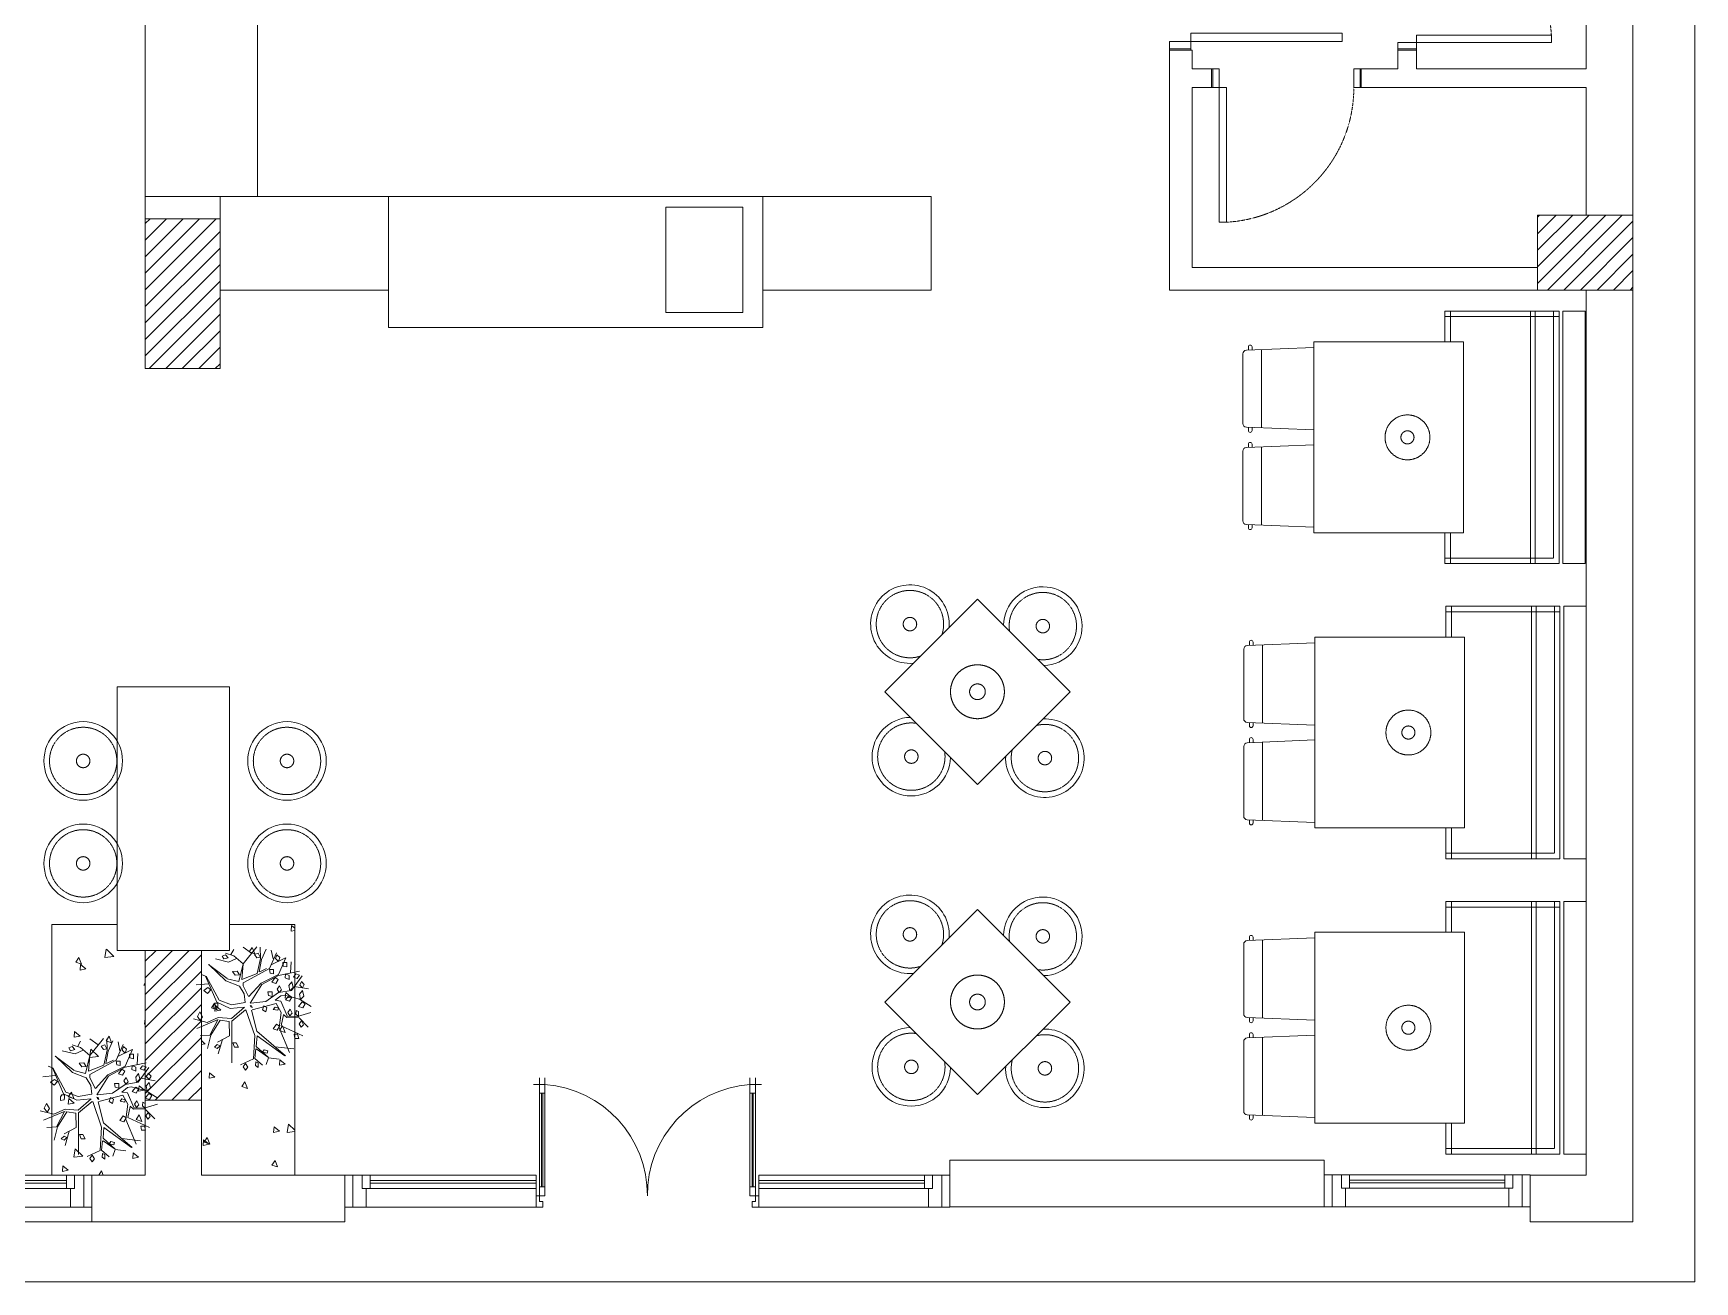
# Model space of a CAD drawing. Header units: metres. Extents: x 1587 to 89247, y -60 to 14723.
# Drawn here: x 47796 to 56675, y -60 to 6613 of the extents above; entities that cross this region are included whole.
import ezdxf

# ---------------------------------------------------------------- set-up
doc = ezdxf.new("R2010")
doc.units = ezdxf.units.M
doc.header["$LTSCALE"] = 10
for name, pattern in [('Hidden', [9.525, 6.35, -3.175]), ('HIDDEN4', [0.09375, 0.0625, -0.03125]), ('xp-KFCM inline base$0$DASH9', [0.1111, 0.0741, -0.037]), ('xp-KFCM inline base$0$HIDDEN', [0.375, 0.25, -0.125])]:
    doc.linetypes.add(name, pattern=pattern)
doc.layers.get('0').update_dxf_attribs({"color": 253, "lineweight": 0})
doc.layers.add('Furniture', color=7, linetype='Continuous', lineweight=13)

msp = doc.modelspace()

# ---------------------------------------------------------------- hatches: boundary and pattern name
at = {"transparency": 33554687}
h = msp.add_hatch(dxfattribs=at)
h.set_pattern_fill('ANSI31', color=256, scale=500)
h.set_pattern_definition([(45, (-1245564.885, -146475.15), (-44.1941738, 44.1941738), [])])
h.paths.add_polyline_path([(48394.3, 4820.3), (48794.3, 4820.3), (48794.3, 5620.3), (48394.3, 5620.3)])
h = msp.add_hatch(dxfattribs=at)
h.set_pattern_fill('ANSI31', color=256, scale=500)
h.set_pattern_definition([(45, (-1229157.07, -149670.67), (-44.1941738, 44.1941738), [])])
h.paths.add_polyline_path([(56344.3, 5640.3), (55834.3, 5640.3), (55834.3, 5240.3), (56344.3, 5240.3)])
h = msp.add_hatch(dxfattribs=at)
h.set_pattern_fill('ANSI31', color=256, scale=500)
h.set_pattern_definition([(45, (-1236597.07, -154000.67), (-44.1941738, 44.1941738), [])])
h.paths.add_polyline_path([(48694.3, 910.3), (48694.3, 1710.3), (48394.3, 1710.3), (48394.3, 910.3)])

# ---------------------------------------------------------------- linework, layer by layer
for p, q in [((56674.6, -60.1), (56674.6, 13516.2)), ((56344.3, 260.3), (56344.3, 9780.3)), ((56094.3, 6422.7), (56094.3, 7933.6)), ((48394.3, 7540.3), (48394.3, 5620.3)), ((48994.3, 7540.3), (48994.3, 5740.3)), ((48394.3, 6940.3), (48394.3, 5740.3)), ((48994.3, 5740.3), (48994.3, 6940.3)), ((53868.3, 6522.7), (53868.3, 5240.3)), ((53868.3, 6522.7), (53988.3, 6522.7)), ((53988.3, 6522.7), (53988.3, 6422.7)), ((55088.3, 6422.7), (55088.3, 6522.7)), ((55088.3, 6522.7), (55188.3, 6522.7)), ((55188.3, 6422.7), (55188.3, 6522.7)), ((54092.7, 6422.7), (53988.3, 6422.7)), ((54092.7, 6422.7), (54092.7, 6322.7)), ((55088.3, 6422.7), (54892.7, 6422.7)), ((54892.7, 6422.7), (54892.7, 6322.7)), ((56094.3, 6422.7), (55188.3, 6422.7)), ((53988.3, 6322.7), (53988.3, 5360.3)), ((54092.7, 6322.7), (53988.3, 6322.7)), ((56094.3, 6322.7), (54892.7, 6322.7)), ((56094.3, 5640.3), (56094.3, 6322.7)), ((48394.3, 5740.3), (48994.3, 5740.3)), ((49694.3, 5740.3), (48794.3, 5740.3)), ((48794.3, 5740.3), (48794.3, 5240.3)), ((48994.3, 5740.3), (52594.3, 5740.3)), ((49694.3, 5040.3), (49694.3, 5740.3)), ((49694.3, 5240.3), (49694.3, 5740.3)), ((51694.3, 5040.3), (51694.3, 5740.3)), ((52594.3, 5740.3), (51694.3, 5740.3)), ((51694.3, 5740.3), (51694.3, 5240.3)), ((52594.3, 5240.3), (52594.3, 5740.3)), ((52594.3, 5240.3), (52594.3, 5740.3)), ((48794.3, 5620.3), (48394.3, 5620.3)), ((48394.3, 5620.3), (48394.3, 4820.3)), ((48794.3, 4820.3), (48794.3, 5620.3)), ((55834.3, 5360.3), (55834.3, 5640.3)), ((55834.3, 5640.3), (56094.3, 5640.3)), ((55834.3, 5360.3), (53988.3, 5360.3)), ((48794.3, 5240.3), (49694.3, 5240.3)), ((51694.3, 5240.3), (52594.3, 5240.3)), ((55834.3, 5240.3), (53868.3, 5240.3)), ((56094.3, 5240.3), (55834.3, 5240.3)), ((56094.3, 510.3), (56094.3, 5240.3)), ((49694.3, 5040.3), (51694.3, 5040.3)), ((48394.3, 4820.3), (48794.3, 4820.3)), ((48244.3, 3118.8), (48844.3, 3118.8)), ((48244.3, 1710.3), (48244.3, 3118.8)), ((48844.3, 1710.3), (48844.3, 3118.8)), ((47894.3, 510.3), (47894.3, 1848.6)), ((47894.3, 1848.6), (48244.3, 1848.6)), ((48844.3, 1848.6), (49194.3, 1848.6)), ((49194.3, 1848.6), (49194.3, 510.3)), ((48244.3, 1710.3), (48844.3, 1710.3)), ((48394.3, 510.3), (48394.3, 1710.3)), ((48394.3, 1710.3), (48694.3, 1710.3)), ((48694.3, 1710.3), (48694.3, 510.3)), ((50500.4, 398.8), (50500.4, 1030.5)), ((50530.2, 398.8), (50530.2, 1030.5)), ((51624.9, 398.8), (51624.9, 1030.5)), ((51654.7, 398.8), (51654.7, 1030.5)), ((52694.3, 340.3), (52694.3, 590.3)), ((52694.3, 590.3), (54694.3, 590.3)), ((54694.3, 590.3), (54694.3, 340.3)), ((44358, 510.3), (48108, 510.3)), ((44493.4, 481.8), (47972.7, 481.8)), ((44493.4, 467.5), (47972.7, 467.5)), ((47972.7, 439), (47972.7, 510.3)), ((48015.4, 439), (48015.4, 510.3)), ((48065.3, 339.3), (48065.3, 510.3)), ((48108, 510.3), (48394.3, 510.3)), ((48108, 510.3), (48108, 260.3)), ((48108, 339.3), (48108, 510.3)), ((48694.3, 510.3), (49460.8, 510.3)), ((49460.8, 510.3), (49460.8, 260.3)), ((49460.8, 510.3), (50482.6, 510.3)), ((49460.8, 339.3), (49460.8, 510.3)), ((49503.5, 339.3), (49503.5, 510.3)), ((49553.4, 439), (49553.4, 510.3)), ((49596.1, 439), (49596.1, 510.3)), ((49596.1, 481.8), (50482.6, 481.8)), ((49596.1, 467.5), (50482.6, 467.5)), ((50482.6, 339.3), (50482.6, 510.3)), ((51672.6, 510.3), (52694.3, 510.3)), ((51672.6, 339.3), (51672.6, 510.3)), ((51672.6, 481.8), (52559, 481.8)), ((51672.6, 467.5), (52559, 467.5)), ((52559, 439), (52559, 510.3)), ((52601.7, 439), (52601.7, 510.3)), ((52651.6, 339.3), (52651.6, 510.3)), ((52694.3, 339.3), (52694.3, 510.3)), ((54694.3, 511.3), (55794.3, 511.3)), ((54694.3, 340.3), (54694.3, 511.3)), ((54737.1, 340.3), (54737.1, 511.3)), ((54787, 440), (54787, 511.3)), ((54829.7, 440), (54829.7, 511.3)), ((54829.7, 482.8), (55659, 482.8)), ((54829.7, 468.5), (55659, 468.5)), ((55659, 440), (55659, 511.3)), ((55701.7, 440), (55701.7, 511.3)), ((55751.6, 340.3), (55751.6, 511.3)), ((55794.3, 340.3), (55794.3, 511.3)), ((56094.3, 510.3), (55794.3, 510.3)), ((55794.3, 510.3), (55794.3, 260.3)), ((44450.7, 439), (48015.4, 439)), ((47994, 339.3), (47994, 439)), ((49553.4, 439), (50482.6, 439)), ((49574.8, 339.3), (49574.8, 439)), ((51672.6, 439), (52601.7, 439)), ((52580.3, 339.3), (52580.3, 439)), ((54787, 440), (55701.7, 440)), ((54808.3, 340.3), (54808.3, 440)), ((55680.3, 340.3), (55680.3, 440)), ((44358, 339.3), (48108, 339.3)), ((49460.8, 339.3), (50482.6, 339.3)), ((51672.6, 339.3), (52694.3, 339.3)), ((52694.3, 340.3), (54694.3, 340.3)), ((54694.3, 340.3), (55794.3, 340.3)), ((48108, 260.3), (44358, 260.3)), ((48108, 260.3), (49460.8, 260.3)), ((56344.3, 260.3), (55794.3, 260.3)), ((43107.6, -60.1), (56674.6, -60.1))]:
    msp.add_line(p, q)
at = {"linetype": 'Continuous', "transparency": 33554687}
for p, q in [((49173.9, 1814.1), (49194.3, 1817.9)), ((49176.6, 1844), (49174, 1814.1)), ((49176.6, 1844), (49194.3, 1829.1)), ((48185.9, 1717.1), (48179, 1672.6)), ((48186.3, 1716.7), (48226.9, 1677.8)), ((48966.4, 1727.3), (48949.7, 1702.4)), ((48949.7, 1702.5), (48979.9, 1692.3)), ((48966.4, 1727.3), (48979.9, 1692.3)), ((48040, 1672.2), (48023.2, 1647.3)), ((48023.2, 1647.3), (48053.4, 1637.2)), ((48040, 1672.2), (48053.4, 1637.2)), ((48045.6, 1606), (48077, 1611.8)), ((48048.3, 1635.9), (48045.7, 1606)), ((48048.3, 1635.9), (48077, 1611.8)), ((48179, 1672.6), (48226.5, 1678.1)), ((48394.3, 1538.3), (48385.8, 1525.6)), ((48385.8, 1525.7), (48394.3, 1522.8)), ((48765.1, 1428.9), (48748.3, 1404)), ((48765.1, 1428.9), (48778.6, 1393.8)), ((49145.2, 1485.4), (49142.6, 1455.5)), ((49142.6, 1455.5), (49173.9, 1461.3)), ((49145.2, 1485.4), (49173.9, 1461.3)), ((48393, 1346.6), (48390.4, 1316.7)), ((48393, 1346.6), (48394.3, 1345.5)), ((48748.3, 1404), (48778.6, 1393.9)), ((48769.1, 1416), (48766.5, 1386.1)), ((48766.5, 1386.1), (48797.8, 1391.9)), ((48769.1, 1416), (48797.8, 1391.9)), ((48016.9, 1277.3), (48014.3, 1247.4)), ((48014.3, 1247.4), (48045.6, 1253.2)), ((48016.9, 1277.3), (48045.6, 1253.1)), ((48201.2, 1252.1), (48184.5, 1227.2)), ((48201.2, 1252.1), (48214.7, 1217.1)), ((48390.4, 1316.8), (48394.3, 1317.5)), ((49127.7, 1307.2), (49110.9, 1282.3)), ((49110.9, 1282.3), (49141.1, 1272.2)), ((49127.7, 1307.2), (49141.1, 1272.2)), ((48103.1, 1183.5), (48096.2, 1139)), ((48103.5, 1183.1), (48144.1, 1144.1)), ((48184.5, 1227.2), (48214.7, 1217.1)), ((48694.3, 1229.2), (48713.9, 1210.4)), ((48694.3, 1208.6), (48713.5, 1210.8)), ((48096.2, 1139), (48143.7, 1144.5)), ((49113.8, 1126.8), (49111.2, 1096.9)), ((49111.2, 1096.9), (49142.5, 1102.7)), ((49113.8, 1126.8), (49142.5, 1102.6)), ((48361.6, 988), (48359, 958.1)), ((48361.6, 988), (48390.4, 963.9)), ((48737.7, 1057.4), (48735.1, 1027.5)), ((48735.1, 1027.5), (48766.4, 1033.3)), ((48737.7, 1057.4), (48766.4, 1033.3)), ((48926.4, 1008.7), (48909.6, 983.9)), ((48909.6, 983.9), (48939.8, 973.7)), ((48926.4, 1008.7), (48939.8, 973.7)), ((47985.5, 918.6), (47982.9, 888.7)), ((47982.9, 888.7), (48014.2, 894.5)), ((47999.9, 953.6), (47983.2, 928.7)), ((47983.2, 928.7), (48013.4, 918.6)), ((47985.5, 918.6), (48014.3, 894.5)), ((47999.9, 953.6), (48013.4, 918.6)), ((48359, 958.1), (48390.3, 963.9)), ((48362.5, 831.9), (48345.7, 807.1)), ((48345.7, 807.1), (48375.9, 797)), ((48362.5, 831.9), (48375.9, 796.9)), ((49082.4, 768.1), (49079.8, 738.2)), ((49079.8, 738.2), (49111.2, 744)), ((49082.4, 768.1), (49111.2, 744)), ((49160, 782.4), (49153.1, 738)), ((49153.1, 738), (49194.3, 742.8)), ((49160.4, 782), (49194.3, 749.5)), ((48020.3, 649.8), (48013.4, 605.4)), ((48020.7, 649.5), (48061.3, 610.5)), ((48330.2, 629.4), (48327.6, 599.5)), ((48330.2, 629.4), (48359, 605.3)), ((48706.3, 698.7), (48703.7, 668.9)), ((48703.7, 668.9), (48735.1, 674.7)), ((48706.3, 698.7), (48735.1, 674.6)), ((48725.1, 710.3), (48708.3, 685.4)), ((48708.3, 685.4), (48738.5, 675.3)), ((48725.1, 710.3), (48738.5, 675.3)), ((47954.2, 560), (47951.5, 530.1)), ((47951.5, 530.1), (47982.9, 535.9)), ((47954.2, 560), (47982.9, 535.9)), ((48013.5, 605.4), (48060.9, 610.9)), ((48161.2, 533.5), (48145.5, 510.3)), ((48161.2, 533.5), (48170.1, 510.3)), ((48327.6, 599.5), (48359, 605.3)), ((49087.7, 588.6), (49070.9, 563.8)), ((49070.9, 563.8), (49101.1, 553.6)), ((49087.7, 588.6), (49101.1, 553.6))]:
    msp.add_line(p, q, dxfattribs=at)
for points in [[(53980.8, 6529.6), (53980.8, 6612.7), (54790.8, 6612.7), (54790.8, 6567.7), (53868.3, 6567.7), (53868.3, 6529.6)], [(55188.3, 6528.8), (55188.3, 6602.7), (55908.3, 6602.7), (55908.3, 6562.7), (55088.3, 6562.7), (55088.3, 6528.8)], [(53980.8, 6529.6), (53868.3, 6529.6)], [(55188.3, 6528.8), (55088.3, 6528.8)], [(54098.8, 6322.7), (54172.7, 6322.7), (54172.7, 5602.7), (54132.7, 5602.7), (54132.7, 6422.7), (54098.8, 6422.7)], [(54098.8, 6322.7), (54098.8, 6422.7)], [(54886.6, 6422.7), (54852.7, 6422.7), (54852.7, 6322.7), (54886.6, 6322.7)], [(54886.6, 6322.7), (54886.6, 6422.7)], [(55339.3, 4962.9), (55339.3, 5127.9), (55797.3, 5127.9), (55797.3, 3777.9), (55339.3, 3777.9), (55339.3, 3942.9)], [(55822.3, 5127.9), (55822.3, 3777.9)], [(54289.3, 4919.1), (54289.3, 4936.1)], [(54309.3, 4919.9), (54309.3, 4936.1)], [(54359.3, 4503.9), (54359.3, 4921.9)], [(54289.3, 4506.7), (54289.3, 4489.7)], [(54309.3, 4505.9), (54309.3, 4489.7)], [(54289.3, 4399.1), (54289.3, 4416.1)], [(54309.3, 4399.9), (54309.3, 4416.1)], [(54359.3, 3983.9), (54359.3, 4401.9)], [(54289.3, 3986.7), (54289.3, 3969.7)], [(54309.3, 3985.9), (54309.3, 3969.7)], [(55344.3, 3385.3), (55344.3, 3550.3), (55802.3, 3550.3), (55802.3, 2200.3), (55344.3, 2200.3), (55344.3, 2365.3)], [(55827.3, 3550.3), (55827.3, 2200.3)], [(54294.3, 3341.5), (54294.3, 3358.5)], [(54314.3, 3342.3), (54314.3, 3358.5)], [(54364.3, 2926.3), (54364.3, 3344.3)], [(54294.3, 2929.1), (54294.3, 2912.1)], [(54314.3, 2928.3), (54314.3, 2912.1)], [(54294.3, 2821.5), (54294.3, 2838.5)], [(54314.3, 2822.3), (54314.3, 2838.5)], [(54364.3, 2406.3), (54364.3, 2824.3)], [(54294.3, 2409.1), (54294.3, 2392.1)], [(54314.3, 2408.3), (54314.3, 2392.1)], [(55344.3, 1807.7), (55344.3, 1972.7), (55802.3, 1972.7), (55802.3, 622.7), (55344.3, 622.7), (55344.3, 787.7)], [(55827.3, 1972.7), (55827.3, 622.7)], [(54294.3, 1763.9), (54294.3, 1780.9)], [(54314.3, 1764.7), (54314.3, 1780.9)], [(48917.5, 1639.7), (48867.4, 1682.7), (48822.3, 1696.4)], [(48832.3, 1559.5), (48895, 1543.9), (48917.5, 1639.7), (48990.2, 1729.6)], [(48852.4, 1688.5), (48867.4, 1715.9)], [(48917.5, 1637.7), (48910, 1555.6), (48992.7, 1586.9), (49010.3, 1667), (49007.8, 1727.6)], [(48962.7, 1696.4), (48917.5, 1727.6)], [(48945.1, 1463.7), (48917.5, 1522.4), (48917.5, 1538), (49057.9, 1614.2), (49095.5, 1698.3)], [(49040.3, 1717.9), (49015.3, 1663.1), (49002.8, 1596.6), (49010.3, 1598.6), (49042.9, 1614.2)], [(49077.9, 1665.1), (49067.9, 1712)], [(54364.3, 1348.7), (54364.3, 1766.7)], [(48719.5, 1573.2), (48789.7, 1444.2), (48854.9, 1420.7), (48927.6, 1432.4), (48922.5, 1479.3), (48897.5, 1520.4), (48824.8, 1547.8), (48734.6, 1635.7)], [(48732.1, 1635.7), (48832.3, 1561.5)], [(48882.4, 1667), (48839.8, 1647.5), (48769.7, 1665.1)], [(48947.6, 1463.7), (49012.8, 1536), (49105.5, 1583), (49145.6, 1670.9)], [(48955.1, 1428.5), (49017.8, 1528.2), (49105.5, 1577.1), (49218.3, 1600.6)], [(49143.1, 1670.9), (49070.4, 1635.7)], [(49170.7, 1590.8), (49173.2, 1649.4)], [(48732.1, 1532.1), (48666.9, 1526.3)], [(48922.5, 1407), (48847.4, 1401.1), (48777.2, 1434.4), (48717, 1573.2), (48694.5, 1583)], [(49233.3, 1575.1), (49175.7, 1496.9), (49105.5, 1485.2), (49037.8, 1438.3), (48957.6, 1428.5)], [(49190.7, 1518.4), (49265.9, 1504.8)], [(48965.2, 1393.3), (49093, 1426.6), (49120.6, 1379.6), (49110.5, 1297.5), (49165.7, 1164.6)], [(49281.2, 1411.2), (49218.3, 1450), (49138.1, 1471.5), (49118, 1467.6), (49088, 1444.2), (49118, 1440.2), (49153.1, 1362)], [(48925.1, 1407), (48854.9, 1346.4), (48784.7, 1352.3), (48724.5, 1324.9), (48651.9, 1344.4)], [(48784.7, 1342.5), (48669.4, 1293.6)], [(48782.2, 1340.5), (48739.6, 1258.4), (48686.9, 1254.5)], [(48779.7, 1221.3), (48844.8, 1254.5), (48842.3, 1330.8), (48794.7, 1338.6), (48744.6, 1258.4), (48727, 1186.1)], [(48930.1, 1393.3), (48857.4, 1332.7), (48857.4, 1109.8)], [(48932.6, 1393.3), (48980.2, 1256.5), (48972.7, 1131.3), (48902.5, 1100.1)], [(48962.7, 1391.4), (48990.2, 1279.9), (49143.1, 1147)], [(49133.1, 1365.9), (49120.6, 1307.3), (49235.9, 1254.5)], [(49215.8, 1354.2), (49150.6, 1352.3), (49133.1, 1367.9)], [(49153.1, 1360.1), (49213.3, 1358.1), (49213.3, 1383.5), (49200.8, 1389.4), (49198.3, 1369.9), (49213.3, 1358.1)], [(49278.5, 1379.6), (49208.3, 1358.1)], [(49216.4, 1349.8), (49264.1, 1300.9)], [(54294.3, 1351.5), (54294.3, 1334.5)], [(54314.3, 1350.7), (54314.3, 1334.5)], [(49140.6, 1147), (48992.7, 1254.5), (48987.7, 1197.8), (49052.9, 1139.2), (48987.7, 1184.1)], [(54294.3, 1243.9), (54294.3, 1260.9)], [(54314.3, 1244.7), (54314.3, 1260.9)], [(54364.3, 828.7), (54364.3, 1246.7)], [(48063.3, 1176.9), (48020.6, 1157.4), (47950.5, 1175)], [(48098.3, 1149.5), (48048.2, 1192.5), (48003.1, 1206.2)], [(48013.1, 1069.4), (48075.8, 1053.7), (48098.3, 1149.5), (48171, 1239.5)], [(48033.2, 1198.4), (48048.2, 1225.8)], [(48098.3, 1147.6), (48090.8, 1065.5), (48173.5, 1096.7), (48191.1, 1176.9), (48188.6, 1237.5)], [(48143.5, 1206.2), (48098.3, 1237.5)], [(48125.9, 973.6), (48098.3, 1032.2), (48098.3, 1047.9), (48238.7, 1124.1), (48276.3, 1208.2)], [(48128.4, 973.6), (48193.6, 1045.9), (48286.3, 1092.8), (48326.4, 1180.8)], [(48221.2, 1227.7), (48196.1, 1173), (48183.6, 1106.5), (48191.1, 1108.5), (48223.7, 1124.1)], [(48258.8, 1175), (48248.7, 1221.9)], [(48323.9, 1180.8), (48251.2, 1145.6)], [(48351.5, 1100.7), (48354, 1159.3)], [(48807.3, 1235), (48784.7, 1158.7)], [(48985.2, 1184.1), (48980.2, 1133.3), (49020.3, 1098.1)], [(49188.2, 1184.1), (49088, 1195.9)], [(48103.4, 916.9), (48028.2, 911), (47958, 944.2), (47897.8, 1083.1), (47875.3, 1092.8)], [(47900.3, 1083.1), (47970.5, 954), (48035.7, 930.6), (48108.4, 942.3), (48103.4, 989.2), (48078.3, 1030.3), (48005.6, 1057.6), (47915.4, 1145.6)], [(47912.9, 1145.6), (48013.1, 1071.3)], [(48135.9, 938.4), (48198.6, 1038.1), (48286.3, 1087), (48399.1, 1110.4)], [(48414.1, 1085), (48356.5, 1006.8), (48286.3, 995.1), (48218.6, 948.2), (48138.4, 938.4)], [(49040.3, 1102), (49052.9, 1137.2), (49110.5, 1129.4)], [(47912.9, 1042), (47847.7, 1036.1)], [(48462, 921.1), (48399.1, 959.9), (48318.9, 981.4), (48298.9, 977.5), (48268.8, 954), (48298.9, 950.1), (48333.9, 871.9)], [(48371.5, 1028.3), (48446.7, 1014.6)], [(48105.9, 916.9), (48035.7, 856.3), (47965.5, 862.1), (47905.3, 834.8), (47832.7, 854.3)], [(48110.9, 903.2), (48038.2, 842.6), (48038.2, 619.7)], [(48113.4, 903.2), (48161, 766.3), (48153.5, 641.2), (48083.3, 609.9)], [(48143.5, 901.2), (48171, 789.8), (48323.9, 656.9)], [(48146, 903.2), (48273.8, 936.4), (48301.4, 889.5), (48291.3, 807.4), (48346.5, 674.5)], [(48333.9, 870), (48394.1, 868), (48394.1, 893.4), (48381.6, 899.3), (48379.1, 879.7), (48394.1, 868)], [(48459.3, 889.5), (48389.1, 868)], [(47965.5, 852.4), (47850.2, 803.5)], [(47963, 850.4), (47920.4, 768.3), (47867.8, 764.4)], [(47960.5, 731.1), (48025.7, 764.4), (48023.1, 840.6), (47975.5, 848.5), (47925.4, 768.3), (47907.9, 696)], [(48313.9, 875.8), (48301.4, 817.2), (48416.7, 764.4)], [(48396.6, 864.1), (48331.4, 862.1), (48313.9, 877.8)], [(48397.2, 859.7), (48444.9, 810.8)], [(54294.3, 831.5), (54294.3, 814.5)], [(54314.3, 830.7), (54314.3, 814.5)], [(47988.1, 744.8), (47965.5, 668.6)], [(48321.4, 656.9), (48173.5, 764.4), (48168.5, 707.7), (48233.7, 649), (48168.5, 694)], [(48166, 694), (48161, 643.2), (48201.1, 608)], [(48221.2, 611.9), (48233.7, 647.1), (48291.3, 639.3)], [(48369, 694), (48268.8, 705.7)]]:
    msp.add_lwpolyline(points)
for points in [[(53868.3, 6529.6), (53868.3, 6522.7), (53980.8, 6522.7), (53980.8, 6529.6)], [(55088.3, 6528.8), (55088.3, 6522.7), (55188.3, 6522.7), (55188.3, 6528.8)], [(54098.8, 6422.7), (54092.7, 6422.7), (54092.7, 6322.7), (54098.8, 6322.7)], [(54892.7, 6422.7), (54886.6, 6422.7), (54886.6, 6322.7), (54892.7, 6322.7)], [(48394.3, 5620.3), (48794.3, 5620.3), (48794.3, 4820.3), (48394.3, 4820.3)], [(55834.3, 5640.3), (56344.3, 5640.3), (56344.3, 5240.3), (55834.3, 5240.3)], [(55339.3, 5097.9), (55369.3, 5097.9), (55369.3, 5127.9), (55339.3, 5127.9)], [(55949.3, 3777.9), (55797.3, 3777.9), (55797.3, 5127.9), (55949.3, 5127.9)], [(56089.3, 3777.9), (56089.3, 5127.9), (56089.3, 5127.9), (56089.3, 5127.9), (55969.3, 5127.9), (55969.3, 3777.9)], [(54639.3, 3942.9), (54639.3, 4962.9), (55439.3, 4962.9), (55439.3, 3942.9)], [(52346.5, 3093.3), (52841.4, 3588.2), (53336.4, 3093.3), (52841.4, 2598.3)], [(55344.3, 3520.3), (55374.3, 3520.3), (55374.3, 3550.3), (55344.3, 3550.3)], [(55954.3, 2200.3), (55802.3, 2200.3), (55802.3, 3550.3), (55954.3, 3550.3)], [(56094.3, 2200.3), (56094.3, 3550.3), (56094.3, 3550.3), (56094.3, 3550.3), (55974.3, 3550.3), (55974.3, 2200.3)], [(54644.3, 2365.3), (54644.3, 3385.3), (55444.3, 3385.3), (55444.3, 2365.3)], [(55344.3, 1942.7), (55374.3, 1942.7), (55374.3, 1972.7), (55344.3, 1972.7)], [(55954.3, 622.7), (55802.3, 622.7), (55802.3, 1972.7), (55954.3, 1972.7)], [(56094.3, 622.7), (56094.3, 1972.7), (56094.3, 1972.7), (56094.3, 1972.7), (55974.3, 1972.7), (55974.3, 622.7)], [(52346.5, 1435.1), (52841.4, 1930.1), (53336.4, 1435.1), (52841.4, 940.1)], [(54644.3, 787.7), (54644.3, 1807.7), (55444.3, 1807.7), (55444.3, 787.7)], [(48694.3, 910.3), (48394.3, 910.3), (48394.3, 1710.3), (48694.3, 1710.3)], [(49007.8, 1674.9), (48997.7, 1696.4), (48977.7, 1688.5), (48990.2, 1670.9)], [(48837.3, 1670.9), (48822.3, 1686.6), (48804.7, 1680.7), (48814.8, 1665.1)], [(48897.5, 1580.5), (48885, 1600.1), (48859.9, 1598.1), (48874.9, 1578.6)], [(49058.2, 1609.6), (49080.1, 1609.6), (49080.1, 1585.2), (49061.3, 1590)], [(49105.5, 1651.4), (49113, 1672.9), (49098, 1686.6), (49090.5, 1667)], [(49128.6, 1646.8), (49150.5, 1646.8), (49150.5, 1622.4), (49131.7, 1627.2)], [(48744.9, 1499.6), (48729.2, 1511.8), (48707.3, 1497.2), (48726.1, 1480.1)], [(49104.3, 1555.7), (49088.6, 1565.5), (49069.8, 1541), (49091.8, 1533.7)], [(49111.5, 1521), (49121.5, 1499.5), (49109, 1485.8), (49098.9, 1503.4)], [(49162.5, 1555.7), (49164, 1576.6), (49144.2, 1585.1), (49142.6, 1564.3)], [(49184.9, 1513.1), (49177.3, 1542.5), (49162.3, 1522.9), (49167.3, 1495.5)], [(49218.3, 1579.1), (49198.3, 1584.9), (49185.7, 1567.3), (49205.8, 1561.5)], [(49229.1, 1544.6), (49219.8, 1525.9), (49234.8, 1510.4), (49244.2, 1529.1)], [(48782.8, 1428.5), (48767.8, 1428.5), (48760.3, 1418.7), (48760.3, 1399.2), (48780.3, 1403.1), (48782.8, 1414.8)], [(49049.8, 1489), (49071.7, 1489), (49071.7, 1464.5), (49052.9, 1469.4)], [(49178.2, 1460.8), (49162.5, 1470.5), (49143.7, 1446.1), (49165.7, 1438.8)], [(49248.1, 1425.7), (49232.5, 1435.5), (49213.7, 1411), (49235.6, 1403.7)], [(49241.5, 1466.6), (49234, 1496), (49218.9, 1476.4), (49223.9, 1449)], [(48688.5, 1335.9), (48701, 1355.4), (48685.4, 1382.3), (48672.8, 1357.9)], [(48965.2, 1405), (48962.7, 1414.8), (48955.1, 1416.8), (48957.6, 1409)], [(49039, 1383.1), (49044.6, 1405.2), (49028.4, 1414.7), (49020, 1394.1)], [(49078.6, 1395.8), (49088, 1408), (49106.8, 1403.1), (49103.6, 1390.9)], [(49168.6, 1396.8), (49178.6, 1375.3), (49166.1, 1361.6), (49156.1, 1379.2)], [(49229.6, 1335.2), (49239.6, 1313.6), (49227.1, 1300), (49217.1, 1317.6)], [(49111.5, 1306.6), (49095.8, 1316.3), (49077, 1291.9), (49098.9, 1284.6)], [(49214.9, 1240.6), (49208.6, 1262.6), (49189.8, 1262.6), (49192.9, 1240.6)], [(48018.1, 1180.8), (48003.1, 1196.5), (47985.6, 1190.6), (47995.6, 1175)], [(48188.6, 1184.7), (48178.5, 1206.2), (48158.5, 1198.4), (48171, 1180.8)], [(48286.3, 1161.3), (48293.8, 1182.8), (48278.8, 1196.5), (48271.3, 1176.9)], [(48309.4, 1156.7), (48331.3, 1156.7), (48331.3, 1132.2), (48312.5, 1137.1)], [(48795, 1201.5), (48779.4, 1208.8), (48763.7, 1194.1), (48779.4, 1186.8)], [(48861.8, 1217.4), (48879.3, 1217.4), (48891.8, 1193.9), (48871.8, 1193.9)], [(49020.6, 1167.3), (49030, 1179.5), (49048.8, 1174.6), (49045.7, 1162.4)], [(48078.3, 1090.4), (48065.8, 1109.9), (48040.7, 1108), (48055.7, 1088.4)], [(48239, 1119.5), (48260.9, 1119.5), (48260.9, 1095), (48242.2, 1099.9)], [(48285.1, 1065.6), (48269.4, 1075.3), (48250.6, 1050.9), (48272.6, 1043.6)], [(48343.3, 1065.6), (48344.8, 1086.4), (48325, 1095), (48323.4, 1074.2)], [(48399.1, 1088.9), (48379.1, 1094.8), (48366.5, 1077.2), (48386.6, 1071.3)], [(48930.1, 1106.4), (48942.6, 1086.9), (48930.1, 1071.2), (48917.5, 1088.8)], [(48985.2, 1115.7), (48997.7, 1109.8), (48997.7, 1084.4), (48982.7, 1096.1)], [(47925.7, 1009.5), (47910, 1021.7), (47888.1, 1007.1), (47906.9, 990)], [(48230.6, 998.9), (48252.5, 998.9), (48252.5, 974.4), (48233.7, 979.3)], [(48292.3, 1030.8), (48302.3, 1009.3), (48289.8, 995.7), (48279.7, 1013.3)], [(48359, 970.6), (48343.3, 980.4), (48324.5, 956), (48346.5, 948.6)], [(48365.7, 1023), (48358.1, 1052.3), (48343.1, 1032.8), (48348.1, 1005.4)], [(48422.3, 976.5), (48414.8, 1005.8), (48399.7, 986.3), (48404.8, 958.9)], [(48409.9, 1054.4), (48400.6, 1035.8), (48415.6, 1020.3), (48425, 1039)], [(50500.4, 947.1), (50530.2, 947.1), (50530.2, 994.8), (50500.4, 994.8)], [(50500.4, 947.1), (50530.2, 947.1), (50530.2, 994.8), (50500.4, 994.8)], [(51654.7, 947.1), (51624.9, 947.1), (51624.9, 994.8), (51654.7, 994.8)], [(51654.7, 947.1), (51624.9, 947.1), (51624.9, 994.8), (51654.7, 994.8)], [(47869.3, 845.8), (47881.9, 865.3), (47866.2, 892.2), (47853.7, 867.8)], [(47963.6, 938.4), (47948.6, 938.4), (47941.1, 928.6), (47941.1, 909.1), (47961.1, 913), (47963.6, 924.7)], [(48146, 914.9), (48143.5, 924.7), (48135.9, 926.7), (48138.4, 918.8)], [(48219.8, 892.9), (48225.4, 915.1), (48209.2, 924.6), (48200.8, 904)], [(48259.4, 905.6), (48268.8, 917.9), (48287.6, 913), (48284.4, 900.7)], [(48349.4, 906.6), (48359.4, 885.1), (48346.9, 871.5), (48336.9, 889)], [(48428.9, 935.6), (48413.3, 945.4), (48394.5, 920.9), (48416.4, 913.6)], [(50518.3, 947.1), (50518.3, 446.5), (50512.3, 446.5), (50512.3, 947.1)], [(51636.8, 947.1), (51636.8, 446.5), (51642.8, 446.5), (51642.8, 947.1)], [(48292.3, 816.4), (48276.6, 826.2), (48257.8, 801.8), (48279.7, 794.4)], [(48410.4, 845), (48420.4, 823.5), (48407.9, 809.8), (48397.9, 827.4)], [(47975.8, 711.4), (47960.2, 718.7), (47944.5, 704), (47960.2, 696.7)], [(48042.6, 727.2), (48060.1, 727.2), (48072.7, 703.8), (48052.6, 703.8)], [(48395.7, 750.5), (48389.4, 772.4), (48370.6, 772.4), (48373.7, 750.5)], [(48166, 625.6), (48178.5, 619.7), (48178.5, 594.3), (48163.5, 606)], [(48201.4, 677.1), (48210.8, 689.4), (48229.6, 684.5), (48226.5, 672.2)], [(48110.9, 616.3), (48123.4, 596.7), (48110.9, 581.1), (48098.3, 598.7)], [(50500.4, 398.8), (50530.2, 398.8), (50530.2, 446.5), (50500.4, 446.5)], [(51654.7, 398.8), (51624.9, 398.8), (51624.9, 446.5), (51654.7, 446.5)], [(50518.3, 339.3), (50482.6, 339.3), (50482.6, 398.8), (50500.4, 398.8), (50500.4, 369), (50518.3, 369)], [(51636.9, 339.3), (51672.6, 339.3), (51672.6, 398.8), (51654.7, 398.8), (51654.7, 369), (51636.9, 369)]]:
    msp.add_lwpolyline(points, close=True)
at = {"linetype": 'xp-KFCM inline base$0$HIDDEN'}
for points in [[(55369.3, 4962.9), (55369.3, 5097.9), (55919.3, 5097.9), (55919.3, 3807.9), (55369.3, 3807.9), (55369.3, 3942.9)], [(55374.3, 3385.3), (55374.3, 3520.3), (55924.3, 3520.3), (55924.3, 2230.3), (55374.3, 2230.3), (55374.3, 2365.3)], [(55374.3, 1807.7), (55374.3, 1942.7), (55924.3, 1942.7), (55924.3, 652.7), (55374.3, 652.7), (55374.3, 787.7)]]:
    msp.add_lwpolyline(points, dxfattribs=at)
for points in [[(55919.3, 5097.9), (55919.3, 5127.9), (55949.3, 5127.9), (55949.3, 5097.9)], [(55339.3, 3807.9), (55369.3, 3807.9), (55369.3, 3777.9), (55339.3, 3777.9)], [(55924.3, 3520.3), (55924.3, 3550.3), (55954.3, 3550.3), (55954.3, 3520.3)], [(55344.3, 2230.3), (55374.3, 2230.3), (55374.3, 2200.3), (55344.3, 2200.3)], [(55924.3, 1942.7), (55924.3, 1972.7), (55954.3, 1972.7), (55954.3, 1942.7)], [(55344.3, 652.7), (55374.3, 652.7), (55374.3, 622.7), (55344.3, 622.7)]]:
    msp.add_lwpolyline(points, close=True, dxfattribs=at)
for points in [[(54639.3, 4933.1), (54278.5, 4918.7, 0.402552), (54259.3, 4898.7), (54259.3, 4527.1, 0.402552), (54278.5, 4507.1), (54639.3, 4492.7)], [(54639.3, 4413.1), (54278.5, 4398.7, 0.402552), (54259.3, 4378.7), (54259.3, 4007.1, 0.402552), (54278.5, 3987.1), (54639.3, 3972.7)], [(54644.3, 3355.5), (54283.5, 3341, 0.402552), (54264.3, 3321.1), (54264.3, 2949.5, 0.402552), (54283.5, 2929.5), (54644.3, 2915.1)], [(54644.3, 2835.5), (54283.5, 2821, 0.402552), (54264.3, 2801.1), (54264.3, 2429.5, 0.402552), (54283.5, 2409.5), (54644.3, 2395.1)], [(54644.3, 1777.9), (54283.5, 1763.4, 0.402552), (54264.3, 1743.4), (54264.3, 1371.9, 0.402552), (54283.5, 1351.9), (54644.3, 1337.5)], [(54644.3, 1257.9), (54283.5, 1243.4, 0.402552), (54264.3, 1223.4), (54264.3, 851.9, 0.402552), (54283.5, 831.9), (54644.3, 817.5)], [(51077.6, 398.8, 0.394609), (50530.2, 994.8), (50468.6, 994.8)], [(51077.6, 398.8, -0.394609), (51624.9, 994.8), (51686.5, 994.8)]]:
    msp.add_lwpolyline(points, format="xyb")
at = {"linetype": 'Hidden', "ltscale": 100}
for centre, radius in [((55139.3, 4452.9), 120), ((55139.3, 4452.9), 35), ((52480.6, 3454.8), 36), ((53190.8, 3444.1), 36), ((52841.4, 3093.3), 144), ((52841.4, 3093.3), 42), ((55144.3, 2875.3), 120), ((55144.3, 2875.3), 35), ((48062.5, 2723.4), 36), ((49151.8, 2723.4), 36), ((52488.1, 2746.6), 36), ((53202, 2738.7), 36), ((48062.5, 2175.9), 36), ((49151.8, 2175.9), 36), ((52480.6, 1796.6), 36), ((53190.8, 1785.9), 36), ((52841.4, 1435.1), 144), ((52841.4, 1435.1), 42), ((55144.3, 1297.7), 120), ((55144.3, 1297.7), 35), ((52488.1, 1088.5), 36), ((53202, 1080.5), 36)]:
    msp.add_circle(centre, radius, dxfattribs=at)
for centre in [(48062.5, 2723.4), (49151.8, 2723.4), (48062.5, 2175.9), (49151.8, 2175.9)]:
    msp.add_circle(centre, 210)
at = {"linetype": 'xp-KFCM inline base$0$DASH9'}
for centre in [(48062.5, 2723.4), (49151.8, 2723.4), (48062.5, 2175.9), (49151.8, 2175.9)]:
    msp.add_circle(centre, 180, dxfattribs=at)
at = {"linetype": 'HIDDEN4'}
for centre, start, end in [((55188.3, 6561.5), 3.27315, 90), ((54131.5, 6322.7), 273.27315, 0)]:
    msp.add_arc(centre, 721.2, start, end, dxfattribs=at)
for centre, radius, start, end in [((54299.3, 4936.1), 10, 0, 180), ((54299.3, 4489.7), 10, 180, 0), ((54299.3, 4416.1), 10, 0, 180), ((54299.3, 3969.7), 10, 180, 0), ((52480.6, 3454.8), 210, 355.03606, 274.96394), ((53190.8, 3444.1), 210, 271.27166, 178.72834), ((54304.3, 3358.5), 10, 0, 180), ((52488.1, 2746.6), 210, 91.34964, 358.65036), ((53202, 2738.7), 210, 177.14736, 92.85264), ((54304.3, 2912.1), 10, 180, 0), ((54304.3, 2838.5), 10, 0, 180), ((54304.3, 2392.1), 10, 180, 0), ((52480.6, 1796.6), 210, 355.03606, 274.96394), ((53190.8, 1785.9), 210, 271.27166, 178.72834), ((54304.3, 1780.9), 10, 0, 180), ((54304.3, 1334.5), 10, 180, 0), ((52488.1, 1088.5), 210, 91.34964, 358.65036), ((53202, 1080.5), 210, 177.14736, 92.85264), ((54304.3, 1260.9), 10, 0, 180), ((54304.3, 814.5), 10, 180, 0)]:
    msp.add_arc(centre, radius, start, end)
at = {"linetype": 'xp-KFCM inline base$0$DASH9'}
for centre, start, end in [((52480.6, 3454.8), 341.71594, 288.28406), ((53190.8, 3444.1), 261.24981, 188.75019), ((52488.1, 2746.6), 81.36092, 8.63908), ((53202, 2738.7), 165.11824, 104.88176), ((52480.6, 1796.6), 341.71594, 288.28406), ((53190.8, 1785.9), 261.24981, 188.75019), ((52488.1, 1088.5), 81.36092, 8.63908), ((53202, 1080.5), 165.11824, 104.88176)]:
    msp.add_arc(centre, 180, start, end, dxfattribs=at)
at = {"layer": 'Furniture', "lineweight": 9}
msp.add_lwpolyline([(51587, 5682.7), (51175.9, 5682.7), (51175.9, 5119.4), (51587, 5119.4)], close=True, dxfattribs=at)

doc.saveas('drawing.dxf')
